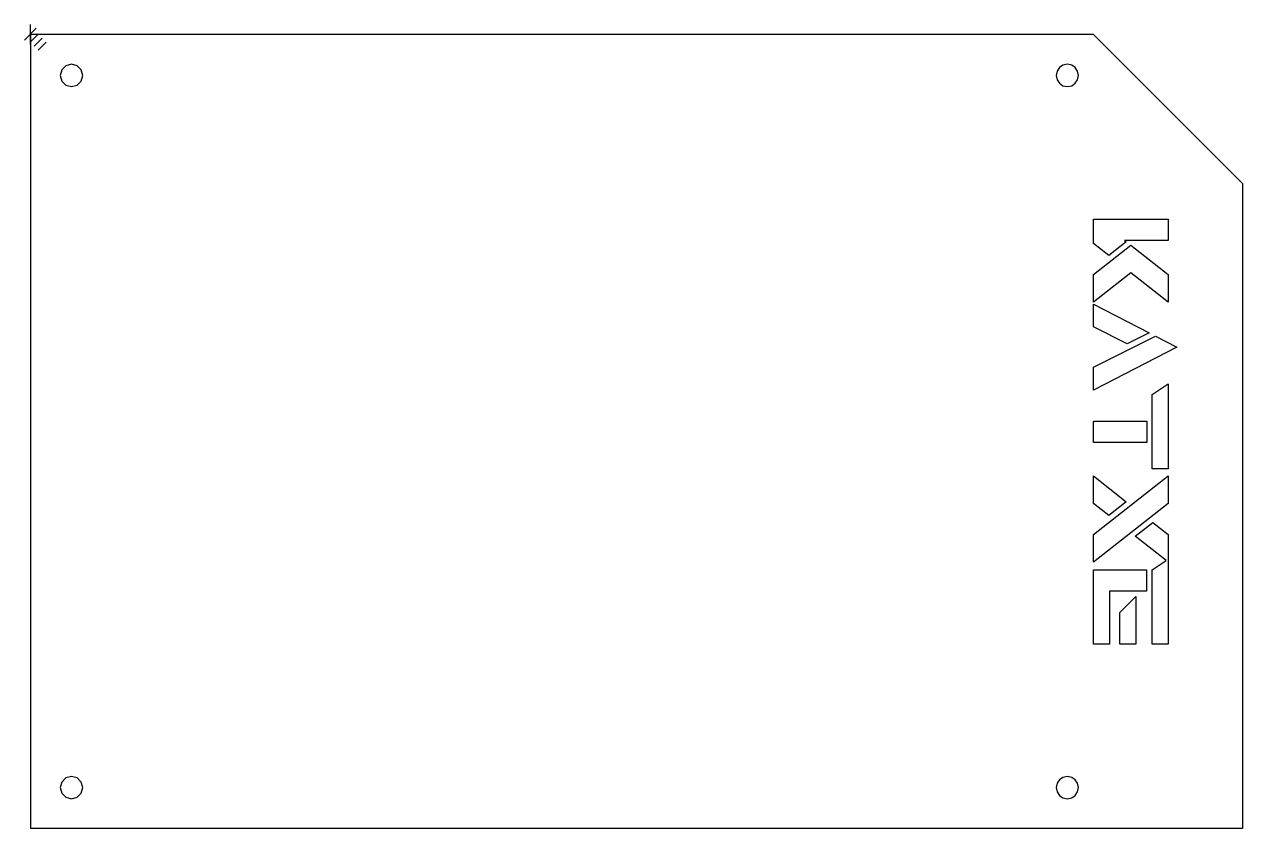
# Model space of a CAD drawing. Extents: x -1 to 162, y 0 to 108.
import ezdxf

# ---------------------------------------------------------------- set-up
doc = ezdxf.new("R2010")
doc.units = 0

msp = doc.modelspace()

# ---------------------------------------------------------------- linework, layer by layer
for p, q in [((142.481, 106.475), (0.025174, 106.475)), ((0.025174, 106.475), (0.025174, 0.025493)), ((142.481, 106.475), (162.4746, 86.4846)), ((4.224864, 101.727645), (4.023965, 100.978)), ((4.77373, 102.276423), (4.224864, 101.727645)), ((5.523495, 102.47729), (4.77373, 102.276423)), ((6.27326, 102.276423), (5.523495, 102.47729)), ((6.822127, 101.727645), (6.27326, 102.276423)), ((7.02303, 100.978), (6.822127, 101.727645)), ((137.601884, 101.560347), (137.48293, 100.978)), ((137.9235, 102.035654), (137.601884, 101.560347)), ((138.399715, 102.355989), (137.9235, 102.035654)), ((138.982465, 102.473418), (138.399715, 102.355989)), ((139.565215, 102.355989), (138.982465, 102.473418)), ((140.04143, 102.035654), (139.565215, 102.355989)), ((140.363046, 101.560347), (140.04143, 102.035654)), ((140.482, 100.978), (140.363046, 101.560347)), ((4.023965, 100.978), (4.224866, 100.228355)), ((4.224866, 100.228355), (4.773732, 99.679577)), ((4.773732, 99.679577), (5.523497, 99.47871)), ((5.523497, 99.47871), (6.273262, 99.679577)), ((6.273262, 99.679577), (6.822129, 100.228355)), ((6.822129, 100.228355), (7.023027, 100.978)), ((7.023027, 100.978), (7.02303, 100.978)), ((137.48293, 100.978), (137.601884, 100.395653)), ((137.601884, 100.395653), (137.9235, 99.920346)), ((137.9235, 99.920346), (138.399715, 99.600011)), ((138.399715, 99.600011), (138.982465, 99.482582)), ((138.982465, 99.482582), (139.565215, 99.600011)), ((139.565215, 99.600011), (140.04143, 99.920346)), ((140.04143, 99.920346), (140.363046, 100.395653)), ((140.363046, 100.395653), (140.482, 100.978)), ((140.482, 100.978), (140.482, 100.978)), ((162.475, 86.4847), (162.475, 0.025493)), ((142.481, 78.4372), (142.481, 81.7112)), ((142.481, 81.7112), (152.478, 81.7112)), ((152.478, 81.7112), (152.478, 78.863)), ((144.522, 76.8346), (142.48085, 78.43721)), ((146.884, 78.6858), (144.522, 76.83459)), ((152.478, 78.863), (146.656, 78.863)), ((146.656, 78.863), (146.883999, 78.685819)), ((142.481, 74.3037), (147.47928, 78.22296)), ((147.479, 78.223), (152.47754, 74.30374)), ((147.479, 74.5206), (142.48072, 70.60133)), ((142.481, 70.6013), (142.481, 74.3037)), ((152.478, 70.6013), (147.479, 74.5206)), ((152.478, 74.3037), (152.478, 70.6013)), ((142.481, 67.2771), (142.481, 70.3422)), ((142.481, 70.3422), (149.94919, 66.47848)), ((146.994, 64.9922), (142.48108, 67.27711)), ((142.481, 61.8637), (150.79136, 66.04742)), ((149.949, 66.4784), (146.99373, 64.99214)), ((150.791, 66.0474), (153.64047, 64.57173)), ((153.641, 64.5717), (142.4812, 58.80123)), ((142.481, 58.8012), (142.481, 61.8637)), ((150.335, 58.2089), (152.47746, 59.63433)), ((152.478, 59.6343), (152.478, 48.2388)), ((150.335, 48.2388), (150.335, 58.2089)), ((142.481, 51.801), (142.481, 54.6493)), ((142.481, 54.6493), (149.641, 54.6493)), ((149.641, 54.6493), (149.641, 51.801)), ((149.641, 51.801), (142.481, 51.801)), ((152.478, 48.2388), (150.335, 48.2388)), ((142.481, 39.4562), (152.47782, 47.29208)), ((142.481, 43.5896), (142.481, 47.292)), ((142.481, 47.292), (146.88415, 43.83819)), ((152.478, 47.292), (152.478, 43.5896)), ((144.522, 41.987), (142.48085, 43.58961)), ((152.478, 43.5896), (142.48118, 35.75107)), ((146.884, 43.8382), (144.522, 41.98699)), ((148.073, 39.2076), (150.43711, 41.06145)), ((150.437, 41.0614), (152.47816, 39.45614)), ((142.481, 35.7511), (142.481, 39.4562)), ((152.216, 35.9574), (148.073, 39.2076)), ((152.478, 39.4562), (152.478, 24.7364)), ((150.335, 34.7065), (152.21534, 35.95738)), ((142.481, 24.7364), (142.481, 34.7065)), ((142.481, 34.7065), (149.605, 34.7065)), ((149.605, 34.7065), (149.605, 31.8583)), ((150.335, 24.7364), (150.335, 34.7065)), ((149.605, 31.8583), (144.623, 31.8583)), ((144.623, 31.8583), (144.623, 24.7364)), ((146.012, 29.0101), (148.15446, 31.14695)), ((148.155, 31.1469), (148.155, 24.7364)), ((146.012, 24.7364), (146.012, 29.0101)), ((144.623, 24.7364), (142.481, 24.7364)), ((148.155, 24.7364), (146.012, 24.7364)), ((152.478, 24.7364), (150.335, 24.7364)), ((4.77373, 6.821453), (4.224864, 6.272675)), ((5.523495, 7.02232), (4.77373, 6.821453)), ((6.27326, 6.821453), (5.523495, 7.02232)), ((6.822127, 6.272675), (6.27326, 6.821453)), ((137.9235, 6.580684), (137.601884, 6.105377)), ((138.399715, 6.901019), (137.9235, 6.580684)), ((138.982465, 7.018448), (138.399715, 6.901019)), ((139.565215, 6.901019), (138.982465, 7.018448)), ((140.04143, 6.580684), (139.565215, 6.901019)), ((140.363046, 6.105377), (140.04143, 6.580684)), ((4.224864, 6.272675), (4.023965, 5.52303)), ((4.023965, 5.52303), (4.224866, 4.773385)), ((7.02303, 5.52303), (6.822127, 6.272675)), ((6.822129, 4.773385), (7.023027, 5.52303)), ((7.023027, 5.52303), (7.02303, 5.52303)), ((137.601884, 6.105377), (137.48293, 5.52303)), ((137.48293, 5.52303), (137.601884, 4.940683)), ((137.601884, 4.940683), (137.9235, 4.465376)), ((140.04143, 4.465376), (140.363046, 4.940683)), ((140.482, 5.52303), (140.363046, 6.105377)), ((140.363046, 4.940683), (140.482, 5.52303)), ((140.482, 5.52303), (140.482, 5.52303)), ((4.224866, 4.773385), (4.773732, 4.224607)), ((4.773732, 4.224607), (5.523497, 4.02374)), ((5.523497, 4.02374), (6.273262, 4.224607)), ((6.273262, 4.224607), (6.822129, 4.773385)), ((137.9235, 4.465376), (138.399715, 4.145041)), ((138.399715, 4.145041), (138.982465, 4.027612)), ((138.982465, 4.027612), (139.565215, 4.145041)), ((139.565215, 4.145041), (140.04143, 4.465376)), ((162.475, 0.025493), (0.025174, 0.025493))]:
    msp.add_line(p, q)
at = {"layer": 'Layer 1'}
for p, q in [((0, 107.823), (0, 105.177)), ((0.793749, 107.294), (-0.793749, 105.706)), ((1.05833, 106.5), (0, 105.44167)), ((1.5875, 105.971), (0.52917, 104.91267)), ((2.11666, 105.442), (1.05833, 104.38367))]:
    msp.add_line(p, q, dxfattribs=at)

doc.saveas('drawing.dxf')
